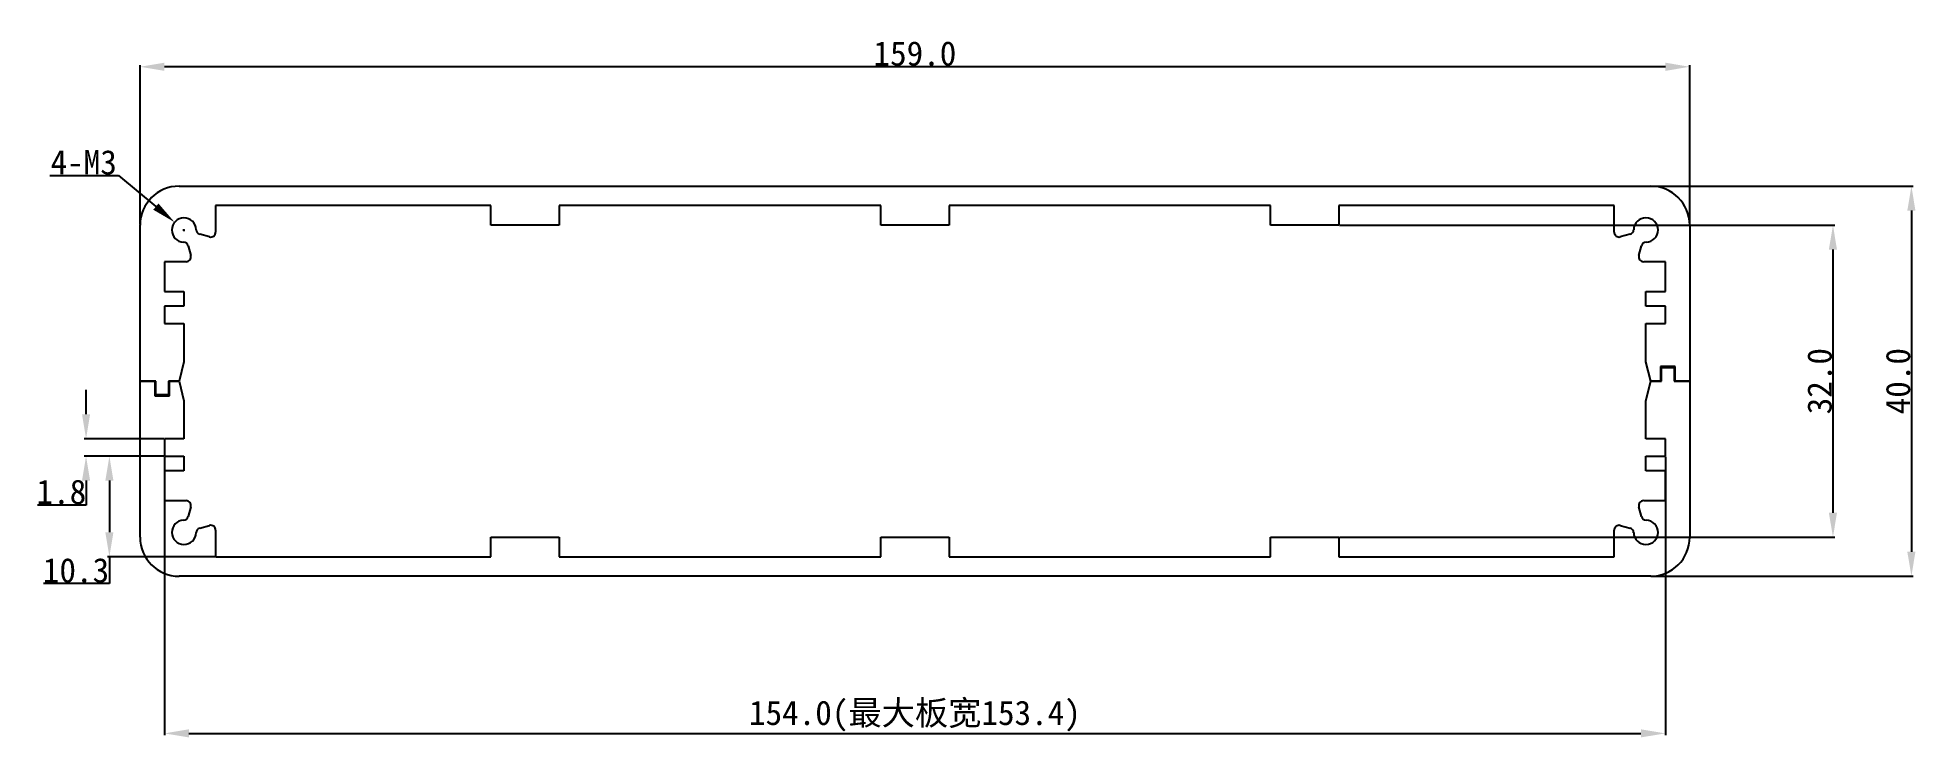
# Model space of a CAD drawing. Header units: inches. Extents: x 349 to 542, y 204 to 275.
import ezdxf

# ---------------------------------------------------------------- set-up
doc = ezdxf.new("R2010")
doc.units = ezdxf.units.IN
doc.header["$MEASUREMENT"] = 0
doc.layers.add('图层1', color=30, linetype='Continuous')
doc.styles.get("Standard").update_dxf_attribs({"font": 'simhei.ttf'})
doc.dimstyles.get("Standard").update_dxf_attribs({"dimtxt": 2.5, "dimasz": 2.5, "dimexe": 0.18, "dimexo": 0.0625, "dimgap": 0.09, "dimtad": 1, "dimtoh": 1, "dimdec": 1, "dimzin": 0, "dimdsep": 46, "dimtxsty": 'Standard', "dimcen": 0.09, "dimadec": 0, "dimazin": 0, "dimtfac": 1, "dimtdec": 1, "dimtofl": 0, "dimtmove": 0, "dimatfit": 3, "dimfxl": 1, "dimtolj": 1, "dimtzin": 0, "dimarcsym": 0})

# ---------------------------------------------------------------- blocks, each defined once
blk = doc.blocks.new('*D6')
at = {"color": 0, "lineweight": -2}
for p, q in [((514.66, 260.19), (541.53, 260.19)), ((541.35, 257.69), (541.35, 222.69)), ((514.66, 220.19), (541.53, 220.19))]:
    blk.add_line(p, q, dxfattribs=at)
at = {"color": 0}
for points in [[(540.93, 257.69), (541.76, 257.69), (541.35, 260.19)], [(540.93, 222.69), (541.76, 222.69), (541.35, 220.19)]]:
    blk.add_solid(points, dxfattribs=at)
at = {"layer": 'Defpoints', "color": 0}
for p in [(514.6, 260.19), (514.6, 220.19), (541.35, 220.19)]:
    blk.add_point(p, dxfattribs=at)
at = {"color": 0, "insert": (539.99, 240.19), "char_height": 2.5, "attachment_point": 5, "rotation": 90}
blk.add_mtext('\\A1;40.0', dxfattribs=at)
blk = doc.blocks.new('*D7')
at = {"color": 0, "lineweight": -2}
for p, q in [((359.6, 256.25), (359.6, 272.61)), ((516.1, 272.43), (362.1, 272.43)), ((518.6, 256.25), (518.6, 272.61))]:
    blk.add_line(p, q, dxfattribs=at)
at = {"color": 0}
for points in [[(362.1, 272.85), (362.1, 272.01), (359.6, 272.43)], [(516.1, 272.85), (516.1, 272.01), (518.6, 272.43)]]:
    blk.add_solid(points, dxfattribs=at)
at = {"layer": 'Defpoints', "color": 0}
for p in [(359.6, 272.43), (359.6, 256.19), (518.6, 256.19)]:
    blk.add_point(p, dxfattribs=at)
at = {"color": 0, "insert": (439.1, 273.78), "char_height": 2.5, "attachment_point": 5}
blk.add_mtext('\\A1;159.0', dxfattribs=at)
blk = doc.blocks.new('*D8')
at = {"color": 0, "lineweight": -2}
for p, q in [((354.05, 236.79), (354.05, 239.29)), ((362.03, 234.29), (353.87, 234.29)), ((362.03, 232.49), (353.87, 232.49)), ((354.05, 229.99), (354.05, 227.49)), ((354.05, 227.49), (349.08, 227.49))]:
    blk.add_line(p, q, dxfattribs=at)
at = {"color": 0}
for points in [[(353.64, 236.79), (354.47, 236.79), (354.05, 234.29)], [(353.64, 229.99), (354.47, 229.99), (354.05, 232.49)]]:
    blk.add_solid(points, dxfattribs=at)
at = {"layer": 'Defpoints', "color": 0}
for p in [(362.1, 234.29), (354.05, 232.49), (362.1, 232.49)]:
    blk.add_point(p, dxfattribs=at)
at = {"color": 0, "insert": (351.52, 228.83), "char_height": 2.5, "attachment_point": 5}
blk.add_mtext('\\A1;1.8', dxfattribs=at)
blk = doc.blocks.new('*D9')
at = {"layer": 'Defpoints', "color": 0}
for p in [(362.1, 232.49), (516.1, 232.49), (516.1, 204.07)]:
    blk.add_point(p, dxfattribs=at)
at = {"layer": '图层1', "color": 0, "lineweight": -2}
for p, q in [((362.1, 232.42), (362.1, 203.89)), ((516.1, 232.42), (516.1, 203.89)), ((364.6, 204.07), (513.6, 204.07))]:
    blk.add_line(p, q, dxfattribs=at)
at = {"layer": '图层1', "color": 0}
for points in [[(364.6, 204.49), (364.6, 203.66), (362.1, 204.07)], [(513.6, 204.49), (513.6, 203.66), (516.1, 204.07)]]:
    blk.add_solid(points, dxfattribs=at)
at = {"layer": '图层1', "color": 0, "insert": (439.1, 205.85), "char_height": 2.5, "attachment_point": 5}
blk.add_mtext('\\A1;154.0(最大板宽153.4)', dxfattribs=at)
blk = doc.blocks.new('*D10')
at = {"color": 0, "lineweight": -2}
for p, q in [((362.03, 232.49), (356.27, 232.49)), ((356.45, 229.99), (356.45, 224.69)), ((367.28, 222.19), (356.27, 222.19)), ((356.45, 222.19), (356.45, 219.43)), ((356.45, 219.43), (349.67, 219.43))]:
    blk.add_line(p, q, dxfattribs=at)
at = {"color": 0}
for points in [[(356.03, 229.99), (356.86, 229.99), (356.45, 232.49)], [(356.03, 224.69), (356.86, 224.69), (356.45, 222.19)]]:
    blk.add_solid(points, dxfattribs=at)
at = {"layer": 'Defpoints', "color": 0}
for p in [(362.1, 232.49), (356.45, 222.19), (367.35, 222.19)]:
    blk.add_point(p, dxfattribs=at)
at = {"color": 0, "insert": (353.02, 220.78), "char_height": 2.5, "attachment_point": 5}
blk.add_mtext('\\A1;10.3', dxfattribs=at)
blk = doc.blocks.new('*D11')
at = {"color": 0, "lineweight": -2}
for p, q in [((350.33, 261.28), (357.38, 261.28)), ((357.38, 261.28), (361.22, 258.09)), ((364.01, 255.69), (364.19, 255.69)), ((364.1, 255.6), (364.1, 255.78))]:
    blk.add_line(p, q, dxfattribs=at)
at = {"color": 0}
blk.add_solid([(361.48, 258.41), (360.95, 257.77), (363.14, 256.49)], dxfattribs=at)
at = {"layer": 'Defpoints', "color": 0}
for p in [(363.14, 256.49), (364.1, 255.69)]:
    blk.add_point(p, dxfattribs=at)
at = {"color": 0, "insert": (353.81, 262.62), "char_height": 2.5, "attachment_point": 5}
blk.add_mtext('\\A1;4-M3', dxfattribs=at)
blk = doc.blocks.new('*D12')
at = {"color": 0, "lineweight": -2}
for p, q in [((482.66, 256.19), (533.48, 256.19)), ((533.3, 253.69), (533.3, 226.69)), ((482.66, 224.19), (533.48, 224.19))]:
    blk.add_line(p, q, dxfattribs=at)
at = {"color": 0}
for points in [[(532.88, 253.69), (533.71, 253.69), (533.3, 256.19)], [(532.88, 226.69), (533.71, 226.69), (533.3, 224.19)]]:
    blk.add_solid(points, dxfattribs=at)
at = {"layer": 'Defpoints', "color": 0}
for p in [(482.6, 256.19), (482.6, 224.19), (533.3, 224.19)]:
    blk.add_point(p, dxfattribs=at)
at = {"color": 0, "insert": (531.94, 240.19), "char_height": 2.5, "attachment_point": 5, "rotation": 90}
blk.add_mtext('\\A1;32.0', dxfattribs=at)

msp = doc.modelspace()

# ---------------------------------------------------------------- linework, layer by layer
for p, q in [((363.6, 260.19), (514.6, 260.19)), ((395.6, 258.19), (367.35, 258.19)), ((367.35, 258.19), (367.35, 255.47)), ((395.6, 256.19), (395.6, 258.19)), ((435.6, 258.19), (402.6, 258.19)), ((402.6, 258.19), (402.6, 256.19)), ((435.6, 256.19), (435.6, 258.19)), ((475.6, 258.19), (442.6, 258.19)), ((442.6, 258.19), (442.6, 256.19)), ((475.6, 256.19), (475.6, 258.19)), ((510.85, 258.19), (482.6, 258.19)), ((482.6, 258.19), (482.6, 256.19)), ((510.85, 255.47), (510.85, 258.19)), ((359.6, 240.19), (359.6, 256.19)), ((366.72, 254.98), (365.72, 255.25)), ((402.6, 256.19), (395.6, 256.19)), ((442.6, 256.19), (435.6, 256.19)), ((482.6, 256.19), (475.6, 256.19)), ((512.48, 255.25), (511.47, 254.98)), ((518.6, 256.19), (518.6, 240.19)), ((364.31, 252.44), (362.1, 252.44)), ((362.1, 252.44), (362.1, 249.39)), ((364.53, 254.07), (364.8, 253.07)), ((513.39, 253.07), (513.66, 254.07)), ((516.1, 252.44), (513.88, 252.44)), ((516.1, 249.39), (516.1, 252.44)), ((362.1, 249.39), (364.1, 249.39)), ((364.1, 249.39), (364.1, 247.89)), ((514.1, 247.89), (514.1, 249.39)), ((514.1, 249.39), (516.1, 249.39)), ((364.1, 247.89), (362.1, 247.89)), ((362.1, 247.89), (362.1, 246.09)), ((516.1, 247.89), (514.1, 247.89)), ((516.1, 246.09), (516.1, 247.89)), ((362.1, 246.09), (364.1, 246.09)), ((364.1, 246.09), (364.1, 242.19)), ((514.1, 242.19), (514.1, 246.09)), ((514.1, 246.09), (516.1, 246.09)), ((364.1, 242.19), (363.6, 240.19)), ((514.6, 240.19), (514.1, 242.19)), ((517.1, 241.69), (515.6, 241.69)), ((515.6, 241.69), (515.6, 240.19)), ((515.7, 240.19), (515.7, 241.59)), ((515.7, 241.59), (517, 241.59)), ((517, 241.59), (517, 240.19)), ((517.1, 240.19), (517.1, 241.69)), ((359.6, 224.19), (359.6, 240.19)), ((359.6, 240.19), (361.1, 240.19)), ((361.2, 240.19), (359.6, 240.19)), ((361.1, 240.19), (361.1, 238.69)), ((361.2, 238.79), (361.2, 240.19)), ((363.6, 240.19), (362.5, 240.19)), ((362.5, 240.19), (362.5, 238.79)), ((362.6, 238.69), (362.6, 240.19)), ((362.6, 240.19), (363.6, 240.19)), ((363.6, 240.19), (364.1, 238.19)), ((514.1, 238.19), (514.6, 240.19)), ((514.6, 240.19), (515.7, 240.19)), ((515.6, 240.19), (514.6, 240.19)), ((517, 240.19), (518.6, 240.19)), ((518.6, 240.19), (517.1, 240.19)), ((518.6, 240.19), (518.6, 224.19)), ((361.1, 238.69), (362.6, 238.69)), ((362.5, 238.79), (361.2, 238.79)), ((364.1, 238.19), (364.1, 234.29)), ((514.1, 234.29), (514.1, 238.19)), ((364.1, 234.29), (362.1, 234.29)), ((362.1, 234.29), (362.1, 232.49)), ((516.1, 234.29), (514.1, 234.29)), ((516.1, 232.49), (516.1, 234.29)), ((362.1, 232.49), (364.1, 232.49)), ((364.1, 232.49), (364.1, 230.99)), ((514.1, 230.99), (514.1, 232.49)), ((514.1, 232.49), (516.1, 232.49)), ((364.1, 230.99), (362.1, 230.99)), ((362.1, 230.99), (362.1, 227.94)), ((516.1, 230.99), (514.1, 230.99)), ((516.1, 227.94), (516.1, 230.99)), ((362.1, 227.94), (364.31, 227.94)), ((513.88, 227.94), (516.1, 227.94)), ((364.8, 227.31), (364.53, 226.31)), ((513.66, 226.31), (513.39, 227.31)), ((365.72, 225.12), (366.72, 225.39)), ((367.35, 224.91), (367.35, 222.19)), ((395.6, 222.19), (395.6, 224.19)), ((395.6, 224.19), (402.6, 224.19)), ((402.6, 224.19), (402.6, 222.19)), ((435.6, 222.19), (435.6, 224.19)), ((435.6, 224.19), (442.6, 224.19)), ((442.6, 224.19), (442.6, 222.19)), ((475.6, 222.19), (475.6, 224.19)), ((475.6, 224.19), (482.6, 224.19)), ((482.6, 224.19), (482.6, 222.19)), ((510.85, 222.19), (510.85, 224.91)), ((511.47, 225.39), (512.48, 225.12)), ((367.35, 222.19), (395.6, 222.19)), ((402.6, 222.19), (435.6, 222.19)), ((442.6, 222.19), (475.6, 222.19)), ((482.6, 222.19), (510.85, 222.19)), ((514.6, 220.19), (363.6, 220.19))]:
    msp.add_line(p, q)
for centre, radius, start, end in [((363.6, 256.19), 4, 90, 180), ((514.6, 256.19), 4, 0, 90), ((364.1, 255.69), 1.25, 1.6015, 268.3985), ((514.1, 255.69), 1.25, 271.6015, 178.3985), ((364.05, 253.94), 0.5, 15, 88.3985), ((365.84, 255.74), 0.5, 181.6015, 255), ((366.85, 255.47), 0.5, 255, 360), ((511.35, 255.47), 0.5, 180, 285), ((512.35, 255.74), 0.5, 285, 358.3985), ((514.14, 253.94), 0.5, 91.6015, 165), ((364.31, 252.94), 0.5, 270, 15), ((513.88, 252.94), 0.5, 165, 270), ((364.31, 227.44), 0.5, 345, 90), ((513.88, 227.44), 0.5, 90, 195), ((364.1, 224.69), 1.25, 91.6015, 358.3985), ((364.05, 226.44), 0.5, 271.6015, 345), ((514.1, 224.69), 1.25, 181.6015, 88.3985), ((514.14, 226.44), 0.5, 195, 268.3985), ((363.6, 224.19), 4, 180, 270), ((365.84, 224.64), 0.5, 105, 178.3985), ((366.85, 224.91), 0.5, 0, 105), ((511.35, 224.91), 0.5, 75, 180), ((512.35, 224.64), 0.5, 1.6015, 75), ((514.6, 224.19), 4, 270, 360)]:
    msp.add_arc(centre, radius, start, end)

# ---------------------------------------------------------------- dimensions: what is measured, and where the dimension line sits
dim = msp.add_linear_dim(base=(359.6, 272.43), p1=(518.6, 256.19), p2=(359.6, 256.19), dimstyle='Standard')
dim.commit()
dim.dimension.update_dxf_attribs({"geometry": '*D7', "text_midpoint": (439.1, 273.78)})
dim = msp.add_radius_dim(center=(364.1, 255.69), mpoint=(363.14, 256.49), text='4-M3', dimstyle='Standard')
dim.commit()
dim.dimension.update_dxf_attribs({"geometry": '*D11', "text_midpoint": (353.81, 261.28), "dimtype": 164})
for base, p1, p2, angle, picture, middle in [((541.35, 220.19), (514.6, 260.19), (514.6, 220.19), 90, '*D6', (539.99, 240.19)), ((533.3, 224.19), (482.6, 256.19), (482.6, 224.19), 270, '*D12', (531.94, 240.19)), ((354.05, 232.49), (362.1, 234.29), (362.1, 232.49), 270, '*D8', (351.52, 228.83))]:
    dim = msp.add_linear_dim(base=base, p1=p1, p2=p2, angle=angle, dimstyle='Standard')
    dim.commit()
    dim.dimension.update_dxf_attribs({"geometry": picture, "text_midpoint": middle})
dim = msp.add_linear_dim(base=(356.45, 222.19), p1=(362.1, 232.49), p2=(367.35, 222.19), angle=90, dimstyle='Standard')
dim.commit()
dim.dimension.update_dxf_attribs({"geometry": '*D10', "text_midpoint": (353.02, 219.43), "dimtype": 160})
at = {"layer": '图层1'}
dim = msp.add_linear_dim(base=(516.1, 204.07), p1=(362.1, 232.49), p2=(516.1, 232.49), text='<>(最大板宽153.4)', dimstyle='Standard', dxfattribs=at)
dim.commit()
dim.dimension.update_dxf_attribs({"geometry": '*D9', "text_midpoint": (439.1, 205.85)})

doc.saveas('drawing.dxf')
